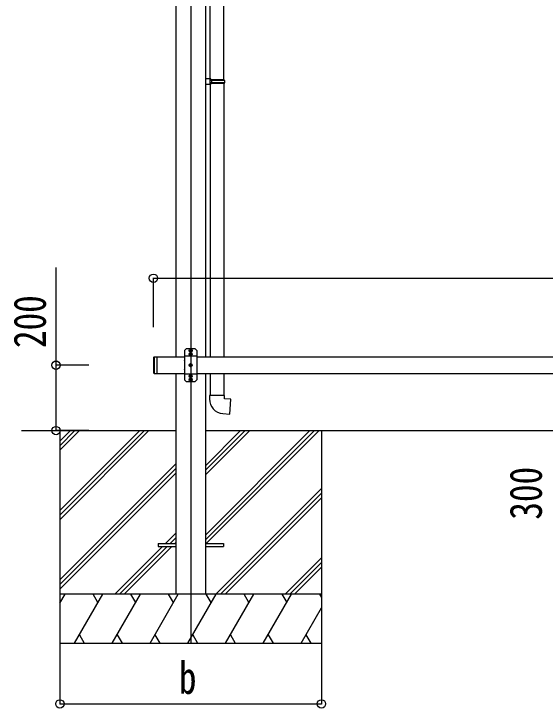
# Model space of a CAD drawing. Units: millimetres, scale not verified. Extents: x -12615 to 12615, y -8910 to 8910.
# Drawn here: x -7505 to -5880, y -5936 to -3814 of the extents above; entities that cross this region are included whole.
import ezdxf
from ezdxf.enums import TextEntityAlignment as Align

# ---------------------------------------------------------------- set-up
doc = ezdxf.new("R2010")
doc.units = ezdxf.units.MM
doc.header["$LTSCALE"] = 40
for name, color, linetype in [('0-3_YKK_12', 2, 'Continuous'), ('0-4_YKK_13', 4, 'Continuous'), ('0-5_YKK_A1', 4, 'Continuous'), ('0-6_YKK_D', 6, 'Continuous')]:
    doc.layers.add(name, color=color, linetype=linetype)
doc.styles.add('ＭＳ ゴシック', font='')
doc.styles.get('ＭＳ ゴシック').set_extended_font_data('MS Gothic')

msp = doc.modelspace()

# ---------------------------------------------------------------- linework, layer by layer
at = {"layer": '0-3_YKK_12'}
for p, q in [((-6963.7, -2563.41), (-6963.7, -5737.82)), ((-6963.7, -4849.05), (-6963.7, -4837.58)), ((-6957.97, -4843.32), (-6969.44, -4843.32)), ((-6957.97, -4854.32), (-6969.44, -4854.32)), ((-6963.7, -4860.05), (-6963.7, -4848.58)), ((-6957.97, -4887.82), (-6969.44, -4887.82)), ((-6963.7, -4893.55), (-6963.7, -4882.08)), ((-6957.97, -4921.32), (-6969.44, -4921.32)), ((-6963.7, -4927.05), (-6963.7, -4915.58)), ((-6957.97, -4932.32), (-6969.44, -4932.32)), ((-6963.7, -4938.05), (-6963.7, -4926.58))]:
    msp.add_line(p, q, dxfattribs=at)
at = {"layer": '0-4_YKK_13'}
for p, q in [((-6904.5, -4012.44), (-6904.5, -3170.3)), ((-6862.5, -4015), (-6862.5, -3167.74)), ((-6902.5, -4012.5), (-6918.5, -4012.03)), ((-6918.5, -4012.03), (-6918.5, -4029.97)), ((-6902.5, -4029.5), (-6918.5, -4029.97)), ((-6902.5, -4014.5), (-6904.5, -4014.5)), ((-6861.5, -4015), (-6904.5, -4015)), ((-6860.5, -4017), (-6904.5, -4017)), ((-6860.5, -4025), (-6904.5, -4025)), ((-6861.5, -4027), (-6904.5, -4027)), ((-6904.5, -4029.55), (-6904.5, -4862.82)), ((-6902.5, -4014.5), (-6902.5, -4012.5)), ((-6902.5, -4029.5), (-6902.5, -4027.5)), ((-6900.03, -4017), (-6899.6, -4015)), ((-6862.5, -4027), (-6862.5, -4862.82)), ((-6860.5, -4017), (-6861.5, -4015)), ((-6860.5, -4025), (-6861.5, -4027)), ((-6860.5, -4017), (-6860.5, -4025)), ((-6977.7, -4837.82), (-6982.7, -4842.82)), ((-6964.42, -4837.82), (-6977.7, -4837.82)), ((-6949.7, -4837.82), (-6962.99, -4837.82)), ((-6949.7, -4837.82), (-6944.7, -4842.82)), ((-6982.7, -4842.82), (-6982.7, -4873.1)), ((-6944.7, -4860.22), (-6982.7, -4860.22)), ((-6966.08, -4842.72), (-6965.04, -4842.7)), ((-6966.08, -4843.91), (-6965.04, -4843.93)), ((-6966.08, -4853.72), (-6965.04, -4853.7)), ((-6966.08, -4854.91), (-6965.04, -4854.93)), ((-6965.04, -4842.7), (-6964.43, -4842.59)), ((-6965.04, -4843.93), (-6964.43, -4844.05)), ((-6965.04, -4853.7), (-6964.43, -4853.59)), ((-6965.04, -4854.93), (-6964.43, -4855.05)), ((-6964.32, -4841.98), (-6964.43, -4842.59)), ((-6964.32, -4844.65), (-6964.43, -4844.05)), ((-6964.32, -4852.98), (-6964.43, -4853.59)), ((-6964.32, -4855.65), (-6964.43, -4855.05)), ((-6964.3, -4840.94), (-6964.32, -4841.98)), ((-6964.3, -4845.69), (-6964.32, -4844.65)), ((-6964.3, -4851.94), (-6964.32, -4852.98)), ((-6964.3, -4856.69), (-6964.32, -4855.65)), ((-6963.11, -4840.94), (-6963.09, -4841.98)), ((-6963.11, -4845.69), (-6963.09, -4844.65)), ((-6963.11, -4851.94), (-6963.09, -4852.98)), ((-6963.11, -4856.69), (-6963.09, -4855.65)), ((-6963.09, -4841.98), (-6962.98, -4842.59)), ((-6963.09, -4844.65), (-6962.98, -4844.05)), ((-6963.09, -4852.98), (-6962.98, -4853.59)), ((-6963.09, -4855.65), (-6962.98, -4855.05)), ((-6962.37, -4842.7), (-6962.98, -4842.59)), ((-6962.37, -4843.93), (-6962.98, -4844.05)), ((-6962.37, -4853.7), (-6962.98, -4853.59)), ((-6962.37, -4854.93), (-6962.98, -4855.05)), ((-6961.33, -4842.72), (-6962.37, -4842.7)), ((-6961.33, -4843.91), (-6962.37, -4843.93)), ((-6961.33, -4853.72), (-6962.37, -4853.7)), ((-6961.33, -4854.91), (-6962.37, -4854.93)), ((-6944.7, -4842.82), (-6944.7, -4873.1)), ((-7077.7, -4864.82), (-7077.7, -4910.82)), ((-7075.7, -4862.82), (-7075.7, -4912.82)), ((-7067.7, -4862.82), (-7067.7, -4912.82)), ((-6982.7, -4874.53), (-6982.7, -4901.1)), ((-6944.7, -4874.53), (-6944.7, -4901.1)), ((-6982.7, -4902.53), (-6982.7, -4932.82)), ((-6966.08, -4887.22), (-6965.04, -4887.2)), ((-6966.08, -4888.41), (-6965.04, -4888.43)), ((-6965.04, -4887.2), (-6964.43, -4887.09)), ((-6965.04, -4888.43), (-6964.43, -4888.55)), ((-6964.32, -4886.48), (-6964.43, -4887.09)), ((-6964.32, -4889.15), (-6964.43, -4888.55)), ((-6964.3, -4885.44), (-6964.32, -4886.48)), ((-6964.3, -4890.19), (-6964.32, -4889.15)), ((-6963.11, -4885.44), (-6963.09, -4886.48)), ((-6963.11, -4890.19), (-6963.09, -4889.15)), ((-6963.09, -4886.48), (-6962.98, -4887.09)), ((-6963.09, -4889.15), (-6962.98, -4888.55)), ((-6962.37, -4887.2), (-6962.98, -4887.09)), ((-6962.37, -4888.43), (-6962.98, -4888.55)), ((-6961.33, -4887.22), (-6962.37, -4887.2)), ((-6961.33, -4888.41), (-6962.37, -4888.43)), ((-6944.7, -4902.53), (-6944.7, -4932.82)), ((-7077.7, -4910.82), (-7075.7, -4912.82)), ((-7075.7, -4912.82), (-7067.7, -4912.82)), ((-6944.7, -4915.42), (-6982.7, -4915.42)), ((-6966.08, -4920.72), (-6965.04, -4920.7)), ((-6966.08, -4921.91), (-6965.04, -4921.93)), ((-6965.04, -4920.7), (-6964.43, -4920.59)), ((-6965.04, -4921.93), (-6964.43, -4922.05)), ((-6964.32, -4919.98), (-6964.43, -4920.59)), ((-6964.32, -4922.65), (-6964.43, -4922.05)), ((-6964.3, -4918.94), (-6964.32, -4919.98)), ((-6964.3, -4923.69), (-6964.32, -4922.65)), ((-6963.11, -4918.94), (-6963.09, -4919.98)), ((-6963.11, -4923.69), (-6963.09, -4922.65)), ((-6963.09, -4919.98), (-6962.98, -4920.59)), ((-6963.09, -4922.65), (-6962.98, -4922.05)), ((-6962.37, -4920.7), (-6962.98, -4920.59)), ((-6962.37, -4921.93), (-6962.98, -4922.05)), ((-6961.33, -4920.72), (-6962.37, -4920.7)), ((-6961.33, -4921.91), (-6962.37, -4921.93)), ((-6904.5, -4912.82), (-6904.5, -4980.25)), ((-6862.5, -4912.82), (-6862.5, -4980.25)), ((-6977.7, -4937.82), (-6982.7, -4932.82)), ((-6977.7, -4937.82), (-6964.42, -4937.82)), ((-6966.08, -4931.72), (-6965.04, -4931.7)), ((-6966.08, -4932.91), (-6965.04, -4932.93)), ((-6965.04, -4931.7), (-6964.43, -4931.59)), ((-6965.04, -4932.93), (-6964.43, -4933.05)), ((-6964.32, -4930.98), (-6964.43, -4931.59)), ((-6964.32, -4933.65), (-6964.43, -4933.05)), ((-6964.3, -4929.94), (-6964.32, -4930.98)), ((-6964.3, -4934.69), (-6964.32, -4933.65)), ((-6963.11, -4929.94), (-6963.09, -4930.98)), ((-6963.11, -4934.69), (-6963.09, -4933.65)), ((-6963.09, -4930.98), (-6962.98, -4931.59)), ((-6963.09, -4933.65), (-6962.98, -4933.05)), ((-6962.99, -4937.82), (-6949.7, -4937.82)), ((-6962.37, -4931.7), (-6962.98, -4931.59)), ((-6962.37, -4932.93), (-6962.98, -4933.05)), ((-6961.33, -4931.72), (-6962.37, -4931.7)), ((-6961.33, -4932.91), (-6962.37, -4932.93)), ((-6949.7, -4937.82), (-6944.7, -4932.82)), ((-6860.5, -4980.25), (-6906.5, -4980.25)), ((-6906.5, -4980.25), (-6906.5, -4991.16)), ((-6860.5, -4990.25), (-6860.5, -4980.25)), ((-7063.7, -5433.32), (-7063.7, -5442.32)), ((-7063.7, -5433.32), (-7008.9, -5433.32)), ((-6918.5, -5433.32), (-6863.7, -5433.32)), ((-6863.7, -5433.32), (-6863.7, -5442.32)), ((-7063.7, -5442.32), (-7008.9, -5442.32)), ((-6918.5, -5442.32), (-6863.7, -5442.32))]:
    msp.add_line(p, q, dxfattribs=at)
for points in [[(-6902.5, -4027.5), (-6904.5, -4027.5), (-6904.5, -4014.5)], [(-6900.03, -4017), (-6900.03, -4025), (-6899.6, -4027)], [(-7077.7, -4864.82), (-7075.7, -4862.82), (-7067.7, -4862.82)], [(-6865.43, -5035.99), (-6844.59, -5037.82), (-6840.58, -4991.99), (-6860.5, -4990.25)]]:
    msp.add_lwpolyline(points, dxfattribs=at)
for centre in [(-6963.7, -4843.32), (-6963.7, -4854.32), (-6963.7, -4887.82), (-6963.7, -4921.32), (-6963.7, -4932.32)]:
    msp.add_circle(centre, 4.74, dxfattribs=at)
for centre, radius, start, end in [((-6963.7, -4837.12), 1, 224.427, 315.573), ((-6963.7, -4843.32), 2.45, 165.9892, 194.0108), ((-6963.7, -4854.32), 2.45, 165.9892, 194.0108), ((-6963.7, -4843.32), 2.45, 75.9892, 104.0108), ((-6963.7, -4843.32), 2.45, 255.9892, 284.0108), ((-6963.7, -4854.32), 2.45, 75.9892, 104.0108), ((-6963.7, -4854.32), 2.45, 255.9892, 284.0108), ((-6963.7, -4843.32), 2.45, 345.9892, 14.0108), ((-6963.7, -4854.32), 2.45, 345.9892, 14.0108), ((-6983.4, -4873.82), 1, 314.427, 45.573), ((-6944, -4873.82), 1, 134.427, 225.573), ((-6983.4, -4901.82), 1, 314.427, 45.573), ((-6963.7, -4887.82), 2.45, 165.9892, 194.0108), ((-6963.7, -4887.82), 2.45, 75.9892, 104.0108), ((-6963.7, -4887.82), 2.45, 255.9892, 284.0108), ((-6963.7, -4887.82), 2.45, 345.9892, 14.0108), ((-6944, -4901.82), 1, 134.427, 225.573), ((-6963.7, -4921.32), 2.45, 165.9892, 194.0108), ((-6963.7, -4921.32), 2.45, 75.9892, 104.0108), ((-6963.7, -4921.32), 2.45, 255.9892, 284.0108), ((-6963.7, -4921.32), 2.45, 345.9892, 14.0108), ((-6963.7, -4932.32), 2.45, 165.9892, 194.0108), ((-6963.7, -4937.12), 1, 224.427, 315.573), ((-6963.7, -4932.32), 2.45, 75.9892, 104.0108), ((-6963.7, -4932.32), 2.45, 255.9892, 284.0108), ((-6963.7, -4932.32), 2.45, 345.9892, 14.0108), ((-6861.5, -4991.16), 45, 180, 265)]:
    msp.add_arc(centre, radius, start, end, dxfattribs=at)
at = {"layer": '0-5_YKK_A1'}
for p, q in [((-7008.9, -2958.82), (-7008.9, -4862.82)), ((-6918.5, -2958.82), (-6918.5, -4862.82)), ((-7067.7, -4862.82), (-7067.7, -4912.82)), ((-7067.7, -4862.82), (-6982.7, -4862.82)), ((-6944.7, -4862.82), (-5602.7, -4862.82)), ((-7067.7, -4912.82), (-6982.7, -4912.82)), ((-7008.9, -4912.82), (-7008.9, -5587.82)), ((-6944.7, -4912.82), (-5602.7, -4912.82)), ((-6918.5, -4912.82), (-6918.5, -5587.82)), ((-7481.74, -5087.82), (-7008.9, -5087.82)), ((-7363.9, -5087.82), (-7363.9, -5737.82)), ((-7363.9, -5331.99), (-7119.73, -5087.82)), ((-7363.9, -5346.13), (-7105.58, -5087.82)), ((-7363.9, -5360.28), (-7091.44, -5087.82)), ((-7363.9, -5148.15), (-7303.57, -5087.82)), ((-7363.9, -5134), (-7317.72, -5087.82)), ((-7363.9, -5119.86), (-7331.86, -5087.82)), ((-6918.7, -5407.29), (-6599.23, -5087.82)), ((-6918.7, -5421.43), (-6585.08, -5087.82)), ((-6918.7, -5223.45), (-6783.07, -5087.82)), ((-6918.7, -5209.3), (-6797.22, -5087.82)), ((-6918.7, -5195.16), (-6811.36, -5087.82)), ((-6918.5, -5087.82), (-4248.9, -5087.82)), ((-6916.44, -5433.32), (-6570.94, -5087.82)), ((-6563.9, -5087.82), (-6563.9, -5737.82)), ((-7363.9, -5544.12), (-7009.1, -5189.33)), ((-7363.9, -5558.27), (-7009.1, -5203.47)), ((-7363.9, -5572.41), (-7009.1, -5217.61)), ((-6887.1, -5587.82), (-6563.9, -5264.63)), ((-6872.95, -5587.82), (-6563.9, -5278.77)), ((-6858.81, -5587.82), (-6563.9, -5292.91)), ((-7040.96, -5433.32), (-7009.1, -5401.46)), ((-7026.82, -5433.32), (-7009.1, -5415.6)), ((-7012.68, -5433.32), (-7008.9, -5429.54)), ((-7195.46, -5587.82), (-7049.96, -5442.32)), ((-7181.32, -5587.82), (-7035.82, -5442.32)), ((-7167.18, -5587.82), (-7021.68, -5442.32)), ((-6674.96, -5587.82), (-6563.9, -5476.76)), ((-6660.82, -5587.82), (-6563.9, -5490.9)), ((-6646.68, -5587.82), (-6563.9, -5505.04)), ((-6563.9, -5587.82), (-7363.9, -5587.82)), ((-7363.9, -5615.32), (-7348.03, -5587.82)), ((-7319.16, -5737.82), (-7232.56, -5587.82)), ((-7247.56, -5613.8), (-7262.56, -5587.81)), ((-7203.69, -5737.81), (-7117.09, -5587.82)), ((-7132.09, -5613.8), (-7147.09, -5587.82)), ((-7088.22, -5737.82), (-7001.62, -5587.82)), ((-7016.62, -5613.8), (-7031.62, -5587.82)), ((-6972.75, -5737.82), (-6886.15, -5587.82)), ((-6901.15, -5613.8), (-6916.15, -5587.81)), ((-6857.28, -5737.82), (-6770.68, -5587.82)), ((-6785.68, -5613.8), (-6800.68, -5587.82)), ((-6741.81, -5737.82), (-6655.21, -5587.82)), ((-6685.21, -5587.82), (-6670.21, -5613.8)), ((-6569.74, -5587.82), (-6563.9, -5597.92)), ((-6626.34, -5737.82), (-6563.9, -5629.68)), ((-7304.16, -5711.84), (-7289.16, -5737.82)), ((-7188.69, -5711.84), (-7173.69, -5737.81)), ((-7073.22, -5711.83), (-7058.22, -5737.82)), ((-6957.75, -5711.84), (-6942.75, -5737.82)), ((-6842.28, -5711.84), (-6827.28, -5737.82)), ((-6726.81, -5711.84), (-6711.81, -5737.82)), ((-6611.34, -5711.84), (-6596.34, -5737.82)), ((-7363.9, -5737.82), (-6563.9, -5737.82))]:
    msp.add_line(p, q, dxfattribs=at)
at = {"layer": '0-6_YKK_D'}
for p, q in [((-7077.7, -4772.07), (-7077.7, -4621.07)), ((-7077.7, -4622.07), (-4203.7, -4622.07)), ((-7275.71, -4887.82), (-7376.71, -4887.82)), ((-7275.71, -5087.82), (-7376.71, -5087.82)), ((-6563.9, -5723.6), (-6563.9, -5924.53)), ((-7363.9, -5737.82), (-7363.9, -5924.53)), ((-7363.9, -5923.53), (-6563.9, -5923.53))]:
    msp.add_line(p, q, dxfattribs=at)
msp.add_lwpolyline([(-7375.71, -5087.82), (-7375.71, -4887.82), (-7375.71, -4589.42)], dxfattribs=at)
for centre in [(-7077.7, -4622.07), (-7375.71, -4887.82), (-7375.71, -5087.82), (-7363.9, -5923.53), (-6563.9, -5923.53)]:
    msp.add_circle(centre, 12.75, dxfattribs=at)

# ---------------------------------------------------------------- texts
at = {"layer": '0-6_YKK_D', "style": 'ＭＳ ゴシック', "width": 0.8}
for s, p in [('200', (-7377.01, -4835.52)), ('300', (-5860, -5360.22))]:
    msp.add_text(s, height=98.97, rotation=90, dxfattribs=at).set_placement(p, align=Align.BOTTOM_LEFT)
msp.add_text('b', height=98.97, dxfattribs=at).set_placement((-6999.9, -5922.23), align=Align.BOTTOM_LEFT)

doc.saveas('drawing.dxf')
